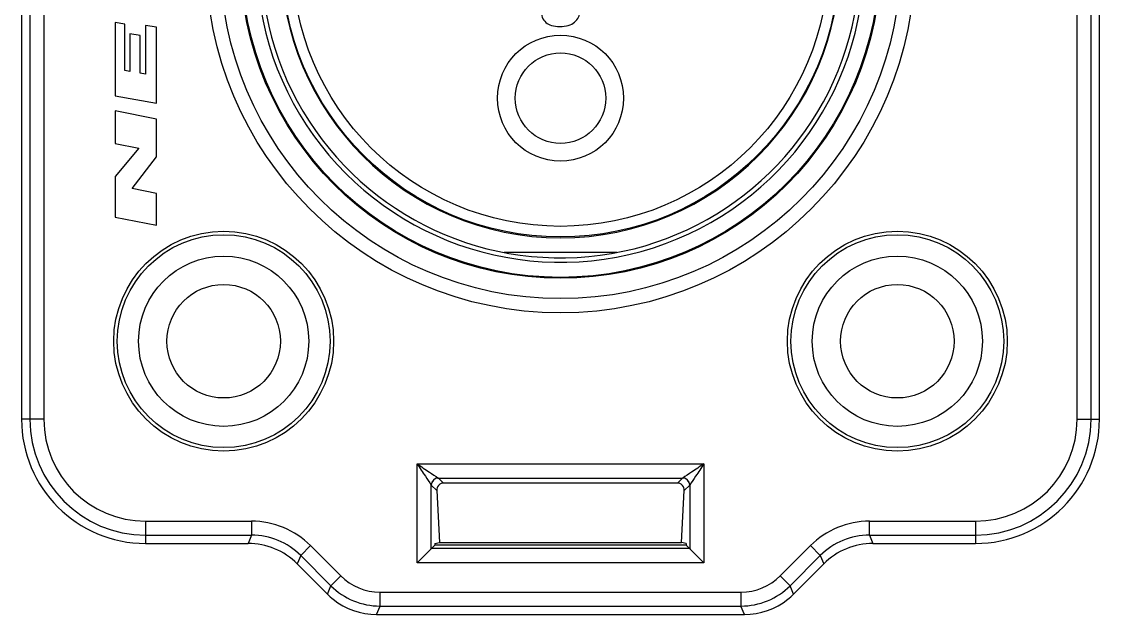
# Model space of a CAD drawing. Header units: millimetres. Extents: x 0 to 420, y 0 to 297.
# Drawn here: x 329.67 to 360.07, y 58.52 to 75.22 of the extents above; entities that cross this region are included whole.
import ezdxf

# ---------------------------------------------------------------- set-up
doc = ezdxf.new("R2010")
doc.units = ezdxf.units.MM
doc.header["$LTSCALE"] = 23.1
doc.layers.get('0').update_dxf_attribs({"linetype": 'CONTINUOUS'})
for name, color, linetype in [('AUSFORMSCHRAEGEN', 7, 'CONTINUOUS'), ('BEZUGSACHSEN', 7, 'CONTINUOUS'), ('RUNDUNGEN', 7, 'CONTINUOUS')]:
    doc.layers.add(name, color=color, linetype=linetype)

msp = doc.modelspace()

# ---------------------------------------------------------------- linework, layer by layer
at = {"color": 7, "linetype": 'CONTINUOUS'}
for p, q in [((332.31, 75.2006), (332.31, 73.1326)), ((332.5849, 75.1525), (332.31, 75.2006)), ((332.5849, 73.8425), (332.5849, 75.1525)), ((333.1676, 75.1156), (333.1676, 73.7406)), ((333.471, 75.0626), (333.1676, 75.1156)), ((332.7248, 74.8801), (332.7248, 73.8181)), ((333.0134, 74.8296), (332.7248, 74.8801)), ((333.0134, 73.7676), (333.0134, 74.8296)), ((333.471, 72.9296), (333.471, 75.0626)), ((332.7248, 73.8181), (332.5849, 73.8425)), ((333.1676, 73.7406), (333.0134, 73.7676)), ((332.31, 73.1326), (333.471, 72.9296)), ((332.31, 72.7048), (332.31, 71.7848)), ((333.471, 72.4761), (332.31, 72.7048)), ((333.471, 71.4091), (333.471, 72.4761)), ((332.31, 71.7848), (332.974, 71.654)), ((332.974, 71.654), (332.31, 70.8543)), ((332.7862, 70.5175), (333.471, 71.4091)), ((332.31, 70.8543), (332.31, 69.7163)), ((333.471, 70.3826), (332.7862, 70.5175)), ((333.471, 69.4876), (333.471, 70.3826)), ((332.31, 69.7163), (333.471, 69.4876)), ((346.4537, 68.7156), (343.2835, 68.7156)), ((333.1686, 60.5156), (336.0562, 60.5156)), ((353.6809, 60.5156), (356.5686, 60.5156)), ((338.2942, 59.09), (337.443, 59.9412)), ((352.2942, 59.9412), (351.443, 59.09))]:
    msp.add_line(p, q, dxfattribs=at)
at = {"color": 9, "linetype": 'CONTINUOUS'}
for p, q in [((336.1539, 60.7513), (336.0562, 60.5156)), ((353.5833, 60.7513), (353.6809, 60.5156)), ((337.5406, 60.1769), (337.443, 59.9412)), ((352.1965, 60.1769), (352.2942, 59.9412)), ((338.2942, 59.09), (338.3918, 59.3257)), ((351.443, 59.09), (351.3454, 59.3257)), ((339.6809, 58.5156), (339.7786, 58.7513)), ((350.0562, 58.5156), (349.9586, 58.7513))]:
    msp.add_line(p, q, dxfattribs=at)
at = {"color": 7, "linetype": 'CONTINUOUS'}
for centre, radius, start, end in [((344.8686, 77.0156), 8.45, 137.21904, 53.58455), ((336.0576, 58.5577), 1.9579, 44.96003, 90.03997), ((353.6796, 58.5577), 1.9579, 89.96003, 135.03997), ((339.6821, 60.4783), 1.9631, 225.00817, 231.43229), ((350.0551, 60.4783), 1.9631, 308.57335, 314.99185), ((339.6796, 60.473), 1.9574, 231.39092, 270.03803), ((350.0575, 60.473), 1.9574, 269.96196, 308.61475)]:
    msp.add_arc(centre, radius, start, end, dxfattribs=at)
for points in [[(344.3207, 75.5366), (344.3207, 75.3924), (344.3656, 75.2817), (344.4544, 75.2023)], [(345.2671, 75.2086), (345.3663, 75.2921), (345.4165, 75.3945), (345.4165, 75.5157)], [(344.4544, 75.2023), (344.5432, 75.1229), (344.6738, 75.0832), (344.8472, 75.0832)], [(344.8472, 75.0832), (345.0279, 75.0832), (345.1679, 75.125), (345.2671, 75.2086)]]:
    msp.add_open_spline(points, degree=3, dxfattribs=at)
at = {"layer": 'AUSFORMSCHRAEGEN', "color": 7, "linetype": 'CONTINUOUS'}
for p, q in [((329.6686, 92.4156), (329.6686, 64.0156)), ((360.0686, 64.0156), (360.0686, 92.4156)), ((341.3248, 60.5156), (341.4532, 60.5412)), ((341.3248, 60.5156), (341.3248, 60.4719)), ((341.4532, 60.5412), (348.284, 60.5412)), ((348.4123, 60.5156), (348.284, 60.5412)), ((348.4123, 60.5156), (348.4123, 60.4719)), ((348.4123, 60.4719), (341.3248, 60.4719))]:
    msp.add_line(p, q, dxfattribs=at)
for centre, start, end in [((333.1686, 64.0156), 180, 270), ((356.5686, 64.0156), 270, 360)]:
    msp.add_arc(centre, 3.5, start, end, dxfattribs=at)
at = {"layer": 'BEZUGSACHSEN', "color": 9, "linetype": 'CONTINUOUS'}
msp.add_circle((344.8686, 77.0156), 9.0265, dxfattribs=at)
at = {"layer": 'BEZUGSACHSEN', "color": 7, "linetype": 'CONTINUOUS'}
for centre, radius in [((344.8686, 77.0156), 9), ((335.3686, 66.2156), 2.4), ((354.3686, 66.2156), 2.4), ((335.3686, 66.2156), 1.6), ((354.3686, 66.2156), 1.6)]:
    msp.add_circle(centre, radius, dxfattribs=at)
msp.add_arc((344.8686, 77.0156), 7.885, 180, 360, dxfattribs=at)
at = {"layer": 'RUNDUNGEN', "color": 9, "linetype": 'CONTINUOUS'}
for p, q in [((329.9043, 92.4156), (329.9043, 64.0156)), ((330.2965, 92.4156), (330.2965, 64.0156)), ((359.4407, 64.0156), (359.4407, 92.4156)), ((359.8329, 64.0156), (359.8329, 92.4156)), ((330.2965, 64.0156), (329.6686, 64.0156)), ((359.4407, 64.0156), (360.0686, 64.0156)), ((340.8271, 62.7571), (348.9101, 62.7571)), ((340.8271, 59.9741), (340.8271, 62.7571)), ((348.9101, 62.7571), (348.9101, 59.9741)), ((341.4222, 62.3605), (341.4248, 62.3586)), ((341.4248, 62.3586), (348.3124, 62.3586)), ((341.4248, 62.3586), (341.5678, 62.2156)), ((348.3124, 62.3586), (348.1693, 62.2156)), ((348.315, 62.3605), (348.3124, 62.3586)), ((341.2237, 62.162), (341.2256, 62.1594)), ((341.2256, 62.1594), (341.3792, 62.0058)), ((341.2256, 60.3726), (341.2256, 62.1594)), ((348.5116, 62.1594), (348.358, 62.0058)), ((348.5135, 62.162), (348.5116, 62.1594)), ((348.5116, 62.1594), (348.5116, 60.3726)), ((333.1686, 61.1435), (336.1539, 61.1435)), ((333.1686, 61.1435), (333.1686, 60.5156)), ((336.1539, 61.1435), (336.1539, 60.7513)), ((353.5833, 61.1435), (356.5686, 61.1435)), ((353.5833, 60.7513), (353.5833, 61.1435)), ((356.5686, 61.1435), (356.5686, 60.5156)), ((333.1686, 60.7513), (336.1539, 60.7513)), ((353.5833, 60.7513), (356.5686, 60.7513)), ((337.5406, 60.1769), (337.818, 60.4542)), ((337.818, 60.4542), (338.6691, 59.603)), ((348.5116, 60.3726), (341.2256, 60.3726)), ((351.068, 59.603), (351.9192, 60.4542)), ((351.9192, 60.4542), (352.1965, 60.1769)), ((337.5406, 60.1769), (338.3918, 59.3257)), ((348.9101, 59.9741), (340.8271, 59.9741)), ((351.3454, 59.3257), (352.1965, 60.1769)), ((338.6691, 59.603), (338.3918, 59.3257)), ((351.3454, 59.3257), (351.068, 59.603)), ((339.7786, 59.1435), (349.9586, 59.1435)), ((339.7786, 58.7513), (339.7786, 59.1435)), ((349.9586, 59.1435), (349.9586, 58.7513)), ((339.7786, 58.7513), (349.9586, 58.7513))]:
    msp.add_line(p, q, dxfattribs=at)
at = {"layer": 'RUNDUNGEN', "color": 7, "linetype": 'CONTINUOUS'}
for p, q in [((348.1693, 62.2156), (341.5678, 62.2156)), ((341.3792, 62.0058), (341.4532, 60.5412)), ((348.284, 60.5412), (348.358, 62.0058)), ((340.8271, 59.9741), (341.3248, 60.4719)), ((348.4123, 60.4719), (348.9101, 59.9741)), ((339.6809, 58.5156), (350.0562, 58.5156))]:
    msp.add_line(p, q, dxfattribs=at)
for points in [[(341.2256, 60.3726), (341.216, 60.3632), (341.1985, 60.3455)], [(348.5116, 60.3726), (348.521, 60.363), (348.5386, 60.3455)], [(340.9491, 60.0962), (340.8902, 60.0366), (340.8271, 59.9741)], [(348.788, 60.0962), (348.8476, 60.0372), (348.9101, 59.9741)]]:
    msp.add_lwpolyline(points, dxfattribs=at)
at = {"layer": 'RUNDUNGEN', "color": 9, "linetype": 'CONTINUOUS'}
for centre, radius in [((344.8686, 77.0156), 10), ((344.8686, 77.0156), 7.562), ((344.8686, 73.0656), 1.775), ((335.3686, 66.2156), 3.1), ((354.3686, 66.2156), 3.1)]:
    msp.add_circle(centre, radius, dxfattribs=at)
at = {"layer": 'RUNDUNGEN', "color": 7, "linetype": 'CONTINUOUS'}
for centre, radius in [((344.8686, 77.0156), 9.6), ((344.8686, 77.0156), 7.862), ((344.8686, 73.0656), 1.275), ((335.3686, 66.2156), 3), ((354.3686, 66.2156), 3)]:
    msp.add_circle(centre, radius, dxfattribs=at)
msp.add_arc((344.8686, 77.0156), 8.575, 136.32521, 74.49198, dxfattribs=at)
at = {"layer": 'RUNDUNGEN', "color": 9, "linetype": 'CONTINUOUS'}
for centre, radius, start, end in [((333.1686, 64.0156), 3.2643, 180, 270), ((333.1686, 64.0156), 2.8721, 180, 270), ((356.5686, 64.0156), 3.2643, 270, 360), ((356.5686, 64.0156), 2.8721, 270, 360), ((341.4247, 62.1595), 0.201, 90.7182, 179.2818), ((341.4266, 62.1576), 0.201, 90.50586, 179.49414), ((348.3106, 62.1576), 0.201, 0.50586, 89.49414), ((348.3125, 62.1595), 0.201, 0.7182, 89.2818), ((336.1555, 58.7941), 2.3494, 44.95997, 90.04003), ((353.5817, 58.7941), 2.3494, 89.95997, 135.04003), ((336.1619, 58.8095), 1.9418, 44.76091, 90.23626), ((353.5753, 58.8095), 1.9418, 89.76374, 135.23879), ((339.7775, 60.7098), 1.5663, 224.95978, 270.04022), ((349.9597, 60.7098), 1.5663, 269.95978, 315.04022), ((339.7839, 60.7255), 1.9742, 225.15495, 269.84366), ((349.9532, 60.7255), 1.9742, 270.15634, 314.84497)]:
    msp.add_arc(centre, radius, start, end, dxfattribs=at)
for points, knots in [([(340.8271, 62.7571), (340.9038, 62.6421), (341.0364, 62.4441), (341.1665, 62.2443), (341.2237, 62.162)], [0, 0, 0, 0, 0.5796234, 1, 1, 1, 1]), ([(340.8271, 62.7571), (340.942, 62.6804), (341.1401, 62.5478), (341.3399, 62.4176), (341.4222, 62.3605)], [0, 0, 0, 0, 0.5796315, 1, 1, 1, 1]), ([(348.9101, 62.7571), (348.7951, 62.6804), (348.5971, 62.5477), (348.3973, 62.4176), (348.315, 62.3605)], [0, 0, 0, 0, 0.5796382, 1, 1, 1, 1]), ([(348.9101, 62.7571), (348.8334, 62.6421), (348.7008, 62.4441), (348.5706, 62.2443), (348.5135, 62.162)], [0, 0, 0, 0, 0.5796462, 1, 1, 1, 1])]:
    msp.add_open_spline(points, degree=3, knots=knots, dxfattribs=at)
at = {"layer": 'RUNDUNGEN', "color": 7, "linetype": 'CONTINUOUS'}
for points, knots in [([(341.5678, 62.2156), (341.5397, 62.2156), (341.484, 62.203), (341.4199, 62.1509), (341.3838, 62.0812), (341.3779, 62.0304), (341.3792, 62.0058)], [0, 0, 0, 0, 0.2681255, 0.5229442, 0.7645815, 1, 1, 1, 1]), ([(348.358, 62.0058), (348.3592, 62.0304), (348.3534, 62.0812), (348.3173, 62.1509), (348.2531, 62.203), (348.1974, 62.2156), (348.1693, 62.2156)], [0, 0, 0, 0, 0.235431, 0.4770684, 0.7318537, 1, 1, 1, 1])]:
    msp.add_open_spline(points, degree=3, knots=knots, dxfattribs=at)

doc.saveas('drawing.dxf')
